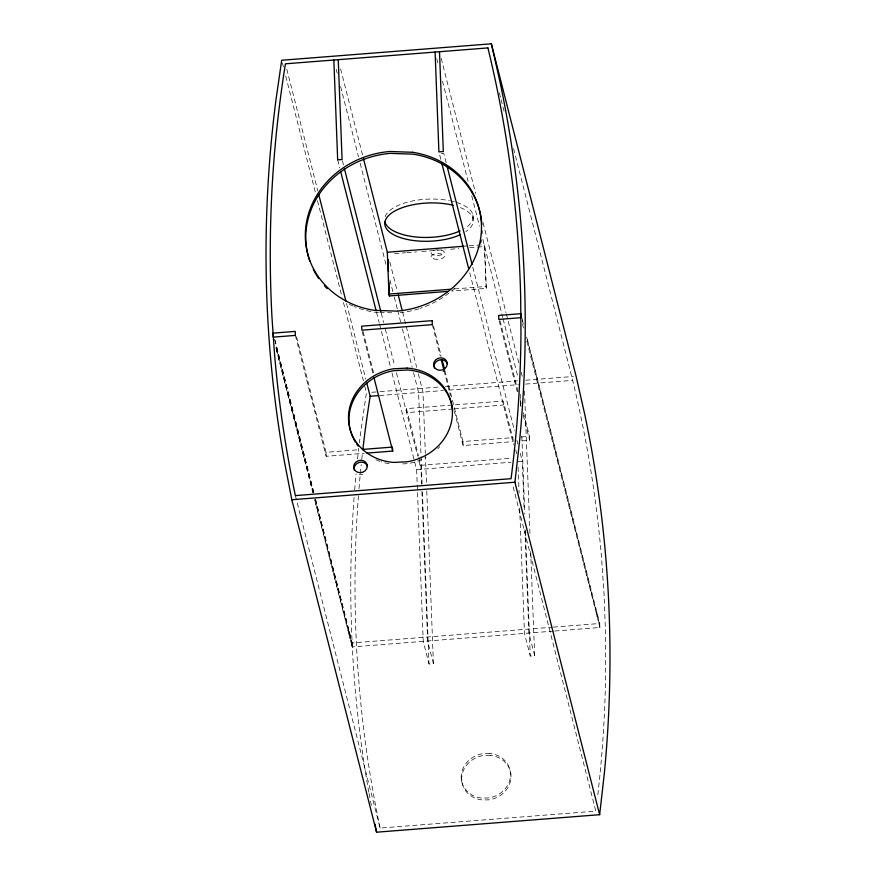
<?xml version="1.0" encoding="UTF-8"?>
<svg xmlns="http://www.w3.org/2000/svg" width="876" height="876" viewBox="0 0 876 876"><rect width="100%" height="100%" fill="white"/><g stroke="black" fill="none" stroke-linecap="round" stroke-linejoin="round"><path stroke-width="0.66" stroke-dasharray="4.38 3.29" d="M554.793 631.027L599.797 627.49L599.764 623.493L526.772 337.118M553.424 631.136L352.185 646.926L314.604 499.484M315.459 499.462L352.032 642.94L551.913 627.249M463.722 246.255L467.817 245.937M469.175 245.827L484.187 244.656L486.268 288.357L452.169 291.04M394.638 253.613L405.555 252.748M406.913 252.649L416.461 251.894M421.914 251.467L445.107 249.649M450.56 249.222L458.75 248.576M469.656 247.722L484.669 246.539L502.758 317.506M454.414 288.938L485.786 286.474M371.884 392.295L378.684 391.758M380.053 391.649L439.949 386.951M445.402 386.524L517.552 380.852M525.72 380.217L573.375 376.472M379.582 395.536L443.453 390.521M448.906 390.094L518.472 384.641M525.589 384.082L572.663 380.381A1445.893 1298.451 -14.3 0 1 601.549 557.946L604.035 593.95L605.425 630.063L605.699 666.242A1445.893 1298.451 -14.3 0 1 597.465 797.74M452.98 408.983L406.595 412.629L406.442 408.632L503.295 401.033L513.708 441.887M454.337 408.873L503.448 405.019L503.295 401.033M296.537 336.658L326.014 452.301L359.948 449.64M444.877 370.592L462.966 441.548L513.194 437.606M521.34 436.971L529.487 436.325L529.641 440.321L521.494 440.956M295.354 335.399L326.168 456.297L364.175 453.308M454.414 411.37L463.119 445.545L513.347 441.603M418.87 457.392L420.885 465.298L510.916 458.236M392.01 373.001L416.637 469.645L511.069 462.232M517.891 461.696L522.293 461.345L524.176 510.434M553.271 627.139L599.764 623.493M416.637 469.645L423.228 641.352L429.01 664.019L433.412 663.679L426.754 490.374M519.665 508.058L524.472 633.403L530.254 656.069L534.656 655.73L530.626 550.654M295.365 495.608L380.107 828.072L595.811 811.132L512.416 483.979M597.038 616.146L596.885 612.16M599.797 627.49L599.797 626.559M402.73 463.897L407.964 463.623A52.286 46.954 -14.3 0 0 425.944 457.392M378.574 312.36L374.643 312.217A88.618 79.585 -14.3 0 1 354.243 306.545M379.888 312.404L391.692 312.809M304.158 458.017L275.863 347.498L312.918 492.881M499.397 92.955L500.754 98.254M501.083 99.579L504.806 114.154M513.577 148.591L572.663 380.381M521.768 317.473L523.432 324.021M522.315 320.101L523.311 324.021M526.651 337.129L599.721 625.497M522.468 324.109L523.476 328.051M526.826 341.213L599.918 627.479M441.186 58.342L475.624 193.454M483.048 222.592L506.01 312.655M506.35 313.98L519.172 364.317M521.198 372.267L522.216 376.231M436.774 58.659L438.12 63.937M442.49 81.085L468.047 181.332M471.748 195.841L479.479 226.183M482.84 239.378L484.187 244.656M503.087 318.82L517.825 376.647M500.01 320.682L518.099 391.649M520.114 399.533L521.111 403.475M523.454 412.673L529.487 436.325M499.156 320.736L517.245 391.703M520.267 403.529L520.935 406.157M523.279 415.355L529.641 440.321M446.169 162.695L443.803 153.442L439.402 153.793L441.088 160.396M472.777 267.092L514.54 430.948M516.906 440.201L517.913 444.165M520.267 453.418L522.293 461.345M515.723 449.793L516.731 453.746M469.744 272.797L513.522 444.559M534.656 655.73L528.874 633.063L524.91 529.531M433.489 325.905L441.197 356.138M432.306 324.646L440.343 356.182M444.033 370.636L450.395 395.602M340.6 68.908L362.795 155.961M389.831 262.034L397.211 290.985M402.577 312.042L405.927 325.193M406.267 326.507L416.658 367.296M418.334 373.877L422.988 392.13L425.342 453.538M336.209 69.292L337.227 73.266M340.6 86.505L358.492 156.705M360.178 163.33L386.513 266.643M389.886 279.893L392.93 291.807M394.277 297.106L397.321 309.031M397.66 310.356L400.693 322.28M402.38 328.894L412.169 367.307M413.527 372.607L418.586 392.481L420.995 455.246M510.412 772.369L510.894 774.264M406.442 408.632L418.542 456.078M342.396 160.768L343.72 165.936M381.246 313.148L383.611 322.434M385.298 329.069L394.769 366.201M396.456 372.837L417.688 456.111M419.024 461.389L421.038 469.295M337.676 159.848L339.702 167.787M376.483 312.097L379.188 322.686M379.516 324.01L390.652 367.701M363.058 331.435L373.778 373.494M362.204 331.489L373.264 374.851M286.77 69.116L317.835 190.979M346.535 303.556L365.774 379.056M282.368 62.908L283.386 66.883M285.74 76.157L315.798 194.034M317.484 200.659L342.122 297.347M343.48 302.647L363.398 380.797M364.745 386.097L366.431 392.722L360.737 432.153A1450.163 1302.284 -14.3 0 0 359.39 442.906M433.412 663.679L427.63 641.002L421.882 491.108M461.324 779.202L461.805 781.085M422.911 636.699L423.075 637.356M274.867 339.702L313.794 492.454M315.491 499.079L352.152 642.929L352.305 646.915L314.572 498.882M274.703 339.57L313.772 492.849M275.984 347.487L312.896 492.29M369.059 793.547L371.391 805.548M352.032 642.94L352.305 646.915M349.141 631.607L349.415 635.582M524.505 391.003L530.046 535.652M520.202 394.08L520.673 406.365M521.822 436.379L524.812 514.157M525.436 530.538L530.254 656.069M518.099 467.149L519.096 493.057M484.669 246.539L486.268 288.357M472.92 214.806L473.062 218.639M462.966 441.548L463.119 445.545M425.397 454.896L426.502 483.552M421.049 456.615L422.101 483.902M422.407 492.093L429.01 664.019M420.885 465.298L421.619 484.297M349.261 631.596L349.294 635.593M326.014 452.301L326.168 456.297M368.818 792.232A1450.163 1302.284 -14.3 0 1 354.243 495.367M354.66 489.98A1450.163 1302.284 -14.3 0 1 356.072 473.828M357.561 459.035A1450.163 1302.284 -14.3 0 1 358.755 448.282M380.107 828.072A1445.893 1298.451 -14.3 0 1 358.47 495.433M358.996 488.72A1445.893 1298.451 -14.3 0 1 361.219 464.576M361.777 459.21A1445.893 1298.451 -14.3 0 1 362.511 452.509M460.458 207.623A44.315 19.141 -2.2 0 1 465.857 231.603M456.615 202.455A44.315 19.141 -2.2 0 1 464.598 228.483M385.122 216.711A44.315 19.141 -2.2 0 1 449.333 200.626M450.614 200.889A44.315 19.141 -2.2 0 1 454.315 201.787M433.73 250.426A6.647 2.869 -2.2 0 1 444.165 251.85A6.647 2.869 -2.2 0 1 436.073 255.464A6.647 2.869 -2.2 0 1 432.47 250.985M439.73 446.771A52.286 46.954 -14.3 0 1 437.858 448.665M389.043 463.689A52.286 46.954 -14.3 0 1 381.268 461.794M380.031 461.378A52.286 46.954 -14.3 0 1 373.986 458.805M362.806 474.245A6.866 6.165 -14.3 0 1 359.28 474.453M454.94 288.051A88.618 79.585 -14.3 0 1 420.206 308.363M418.914 308.779A88.618 79.585 -14.3 0 1 400.233 312.743M353.05 306.042A88.618 79.585 -14.3 0 1 349.283 304.322M444.439 371.106A6.866 6.165 -14.3 0 1 442.796 371.829M489.815 753.47L483.377 753.601A24.813 22.283 -14.3 0 0 461.214 776.278A24.813 22.283 -14.3 0 0 481.92 798.102L488.359 797.97A24.813 22.283 -14.3 0 0 510.522 775.293A24.813 22.283 -14.3 0 0 489.815 753.47M490.297 755.364L483.859 755.484A24.813 22.283 -14.3 0 0 461.696 778.162A24.813 22.283 -14.3 0 0 482.402 799.985L488.841 799.854A24.813 22.283 -14.3 0 0 511.004 777.187A24.813 22.283 -14.3 0 0 490.297 755.364M433.642 258.825A6.647 2.869 -2.2 0 0 444.362 256.69A6.647 2.869 -2.2 0 0 435.394 253.854A6.647 2.869 -2.2 0 0 433.642 258.825"/><path stroke-width="1.31" d="M599.644 814.691L514.902 482.227L519.413 442.632A1450.163 1302.284 -14.3 0 0 500.032 82.103L491.359 43.8L281.689 60.258L275.995 99.689A1450.163 1302.284 -14.3 0 0 284.317 461.083L291.828 499.736L376.57 832.2L599.644 814.691L604.155 775.096A1450.163 1302.284 -14.3 0 0 584.785 414.567L576.101 376.264L491.359 43.8M273.071 333.143L295.201 331.402L295.354 335.399L273.224 337.14L273.192 333.132M363.463 158.6L387.334 252.255L463.722 246.255M387.334 252.255L388.944 294.073L450.319 289.255M388.944 294.073L389.426 295.957L448.074 291.358M362.817 449.826A1445.893 1298.451 -14.3 0 1 370.165 396.28L378.235 395.645M362.664 449.421L392.536 447.078M366.891 453.1L392.689 451.074L392.579 448.413M291.828 499.736L514.902 482.227M521.45 316.214L520.804 313.696L498.674 315.426L498.827 319.422L520.837 317.703L520.683 313.696L521.33 316.214M447.176 166.659L472.098 264.442M441.767 163.046L468.726 268.833M442.205 360.08L444.548 369.278M441.351 360.124L444.033 370.636M398.219 294.927L402.237 310.717M344.388 168.586L380.907 311.823M340.709 171.762L376.143 310.772M373.932 377.479L392.689 451.074M318.842 194.943L345.856 300.906M366.792 383.031L370.165 396.28M375.016 824.207L376.57 832.2M434.354 367.964L434.091 366.376A6.866 6.165 -14.3 0 1 439.916 359.861A6.866 6.165 -14.3 0 1 447.483 363.934M439.5 51.728L443.322 151.559L438.92 151.898L435.098 52.067M388.024 259.46L388.484 271.44M388.889 282.083L389.426 295.957M338.245 59.667L342.078 159.498L337.676 159.848L333.844 60.017M460.261 234.713A44.315 19.141 -2.2 0 1 399.894 237.429A44.315 19.141 -2.2 0 1 393.751 211.631A44.315 19.141 -2.2 0 1 453.253 205.312M460.108 230.87A44.315 19.141 -2.2 0 1 414.14 236.783A44.315 19.141 -2.2 0 1 384.871 221.716M452.739 410.789A52.286 46.954 -14.3 0 0 407.482 369.99L393.915 370.679A52.286 46.954 -14.3 0 0 353.017 437.682M358.251 446.103A52.286 46.954 -14.3 0 1 356.751 444.099M355.371 442.019A52.286 46.954 -14.3 0 1 353.554 438.777M354.386 470.346A6.866 6.165 -14.3 0 1 359.105 462.473A6.866 6.165 -14.3 0 1 367.526 466.36M481.953 230.957A88.618 79.585 -14.3 0 1 481.833 233.585M481.132 240.166A88.618 79.585 -14.3 0 1 480.683 242.783M327.219 288.653A88.618 79.585 -14.3 0 1 324.459 285.729M318.733 278.491A88.618 79.585 -14.3 0 1 313.367 269.458M309.808 261.048A88.618 79.585 -14.3 0 1 390.225 153.377L413.122 154.165A88.618 79.585 -14.3 0 1 481.833 224.442M487.921 47.917L285.423 63.817A1445.893 1298.451 -14.3 0 0 271.965 317.123L274.451 353.137A1445.893 1298.451 -14.3 0 0 295.365 495.608L511.069 478.679A1445.893 1298.451 -14.3 0 0 520.957 333.778L520.683 297.599A1445.893 1298.451 -14.3 0 0 487.921 47.917M432.153 320.649L361.722 326.179L361.876 330.175L432.306 324.646L432.153 320.649M407.001 368.095L393.433 368.796A52.286 46.954 -14.3 0 0 348.484 417.918A52.286 46.954 -14.3 0 0 393.915 462.429L407.482 461.74A52.286 46.954 -14.3 0 0 452.432 412.607A52.286 46.954 -14.3 0 0 407.001 368.095M412.64 152.282L389.743 151.482A88.618 79.585 -14.3 0 0 305.658 228.275A88.618 79.585 -14.3 0 0 374.161 310.334L397.069 311.122A88.618 79.585 -14.3 0 0 481.143 234.33A88.618 79.585 -14.3 0 0 412.64 152.282M433.872 366.08L433.609 364.493A6.866 6.165 -14.3 0 1 443.223 358.262A6.866 6.165 -14.3 0 1 444.92 368.533A6.866 6.165 -14.3 0 1 433.872 366.08M367.307 466.065L367.044 464.477A6.866 6.165 -14.3 0 0 356.017 461.98A6.866 6.165 -14.3 0 0 357.671 472.252A6.866 6.165 -14.3 0 0 367.307 466.065"/></g></svg>
